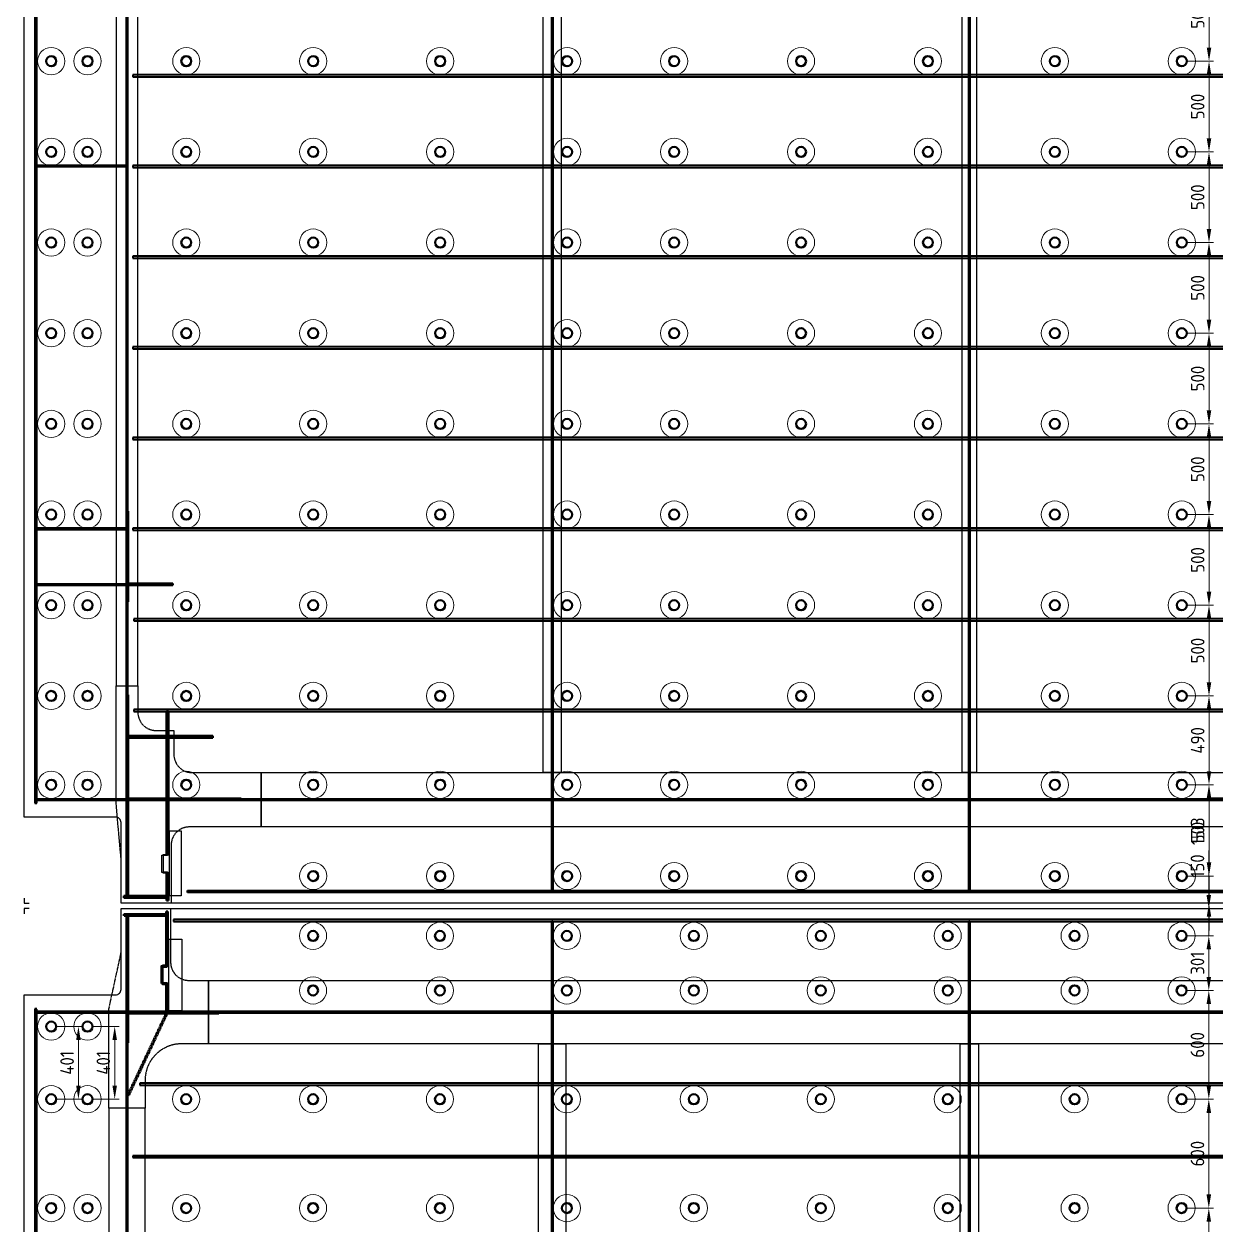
# Model space of a CAD drawing. Header units: millimetres. Extents: x -15442 to 12227, y -1071 to 35649.
# Drawn here: x -15292 to -8719, y 22660 to 29282 of the extents above; entities that cross this region are included whole.
import ezdxf

# ---------------------------------------------------------------- set-up
doc = ezdxf.new("R2010")
doc.units = ezdxf.units.MM
for name, pattern in [('AM_ISO02W050', [7.5, 6, -1.5]), ('AM_ISO08W050', [18, 12, -1.5, 3, -1.5]), ('AM_ISO09W050', [22.5, 12, -1.5, 3, -1.5, 3, -1.5])]:
    doc.linetypes.add(name, pattern=pattern)
for name, color, linetype, lineweight in [('Mechanical-AM_0', 7, 'Continuous', 40), ('Mechanical-AM_11', 3, 'AM_ISO09W050', 25), ('Mechanical-AM_3', 6, 'AM_ISO02W050', 35), ('Mechanical-AM_7', 4, 'AM_ISO08W050', 25), ('Mechanical-AM_9', 253, 'Continuous', 0)]:
    doc.layers.add(name, color=color, linetype=linetype, lineweight=lineweight)
doc.styles.get("Standard").update_dxf_attribs({"font": 'ISOCP.SHX'})
doc.dimstyles.new('AM_ISO', dxfattribs={"dimtxt": 3, "dimasz": 3, "dimexe": 1, "dimexo": 1, "dimgap": 1, "dimtad": 1, "dimdec": 0, "dimdsep": 46, "dimtxsty": 'Standard', "dimcen": 0, "dimclrd": 256, "dimclre": 256, "dimclrt": 2, "dimadec": 0, "dimazin": 2, "dimtp": 0.1, "dimtm": 0.1, "dimtfac": 0.71, "dimtdec": 0, "dimtmove": 0, "dimatfit": 3, "dimfxl": 1, "dimtzin": 0, "dimlwd": -1, "dimlwe": -1, "dimarcsym": 1})

# ---------------------------------------------------------------- blocks, each defined once
blk = doc.blocks.new('cover in closed box DN90xSCH40')
for points in [[(30, 51), (5, 51), (5, 45), (30, 45)], [(36, -48), (36, 48), (30, 48), (30, -48)], [(30, -45), (5, -45), (5, -51), (30, -51)]]:
    blk.add_lwpolyline(points, close=True)
for points in [[(5, 51), (2, 51), (5, 48)], [(30, 48), (30, 51), (33, 48)], [(5, -51), (5, -48), (2, -51)], [(30, -48), (30, -51), (33, -48)]]:
    blk.add_solid(points)
blk = doc.blocks.new('*D2038')
at = {"layer": 'Defpoints', "color": 0, "transparency": 16777216}
for p in [(-8907.1, 24584.2), (-8757.1, 24584.2), (-8907.1, 24434.2)]:
    blk.add_point(p, dxfattribs=at)
at = {"layer": 'Mechanical-AM_9', "transparency": 16777216}
for p, q in [((-8757.1, 24659.2), (-8757.1, 24904.3)), ((-8882.1, 24584.2), (-8732.1, 24584.2)), ((-8757.1, 24434.2), (-8757.1, 24584.2)), ((-8882.1, 24434.2), (-8732.1, 24434.2)), ((-8757.1, 24359.2), (-8757.1, 24284.2))]:
    blk.add_line(p, q, dxfattribs=at)
for points in [[(-8769.6, 24659.2), (-8744.6, 24659.2), (-8757.1, 24584.2)], [(-8769.6, 24359.2), (-8744.6, 24359.2), (-8757.1, 24434.2)]]:
    blk.add_solid(points, dxfattribs=at)
at = {"layer": 'Mechanical-AM_9', "color": 2, "transparency": 16777216, "insert": (-8819.6, 24819.3), "char_height": 75, "attachment_point": 5, "rotation": 90}
blk.add_mtext('150', dxfattribs=at)
blk = doc.blocks.new('*D2039')
at = {"layer": 'Defpoints', "color": 0, "transparency": 16777216}
for p in [(-8907.1, 25087.2), (-8757.1, 25087.2), (-8907.1, 24584.2)]:
    blk.add_point(p, dxfattribs=at)
at = {"layer": 'Mechanical-AM_9', "transparency": 16777216}
for p, q in [((-8882.1, 25087.2), (-8732.1, 25087.2)), ((-8757.1, 24659.2), (-8757.1, 25012.2)), ((-8882.1, 24584.2), (-8732.1, 24584.2))]:
    blk.add_line(p, q, dxfattribs=at)
for points in [[(-8769.6, 25012.2), (-8744.6, 25012.2), (-8757.1, 25087.2)], [(-8769.6, 24659.2), (-8744.6, 24659.2), (-8757.1, 24584.2)]]:
    blk.add_solid(points, dxfattribs=at)
at = {"layer": 'Mechanical-AM_9', "color": 2, "transparency": 16777216, "insert": (-8819.6, 24835.7), "char_height": 75, "attachment_point": 5, "rotation": 90}
blk.add_mtext('503', dxfattribs=at)
blk = doc.blocks.new('*D2040')
at = {"layer": 'Defpoints', "color": 0, "transparency": 16777216}
for p in [(-8907.1, 25577.2), (-8757.1, 25577.2), (-8907.1, 25087.2)]:
    blk.add_point(p, dxfattribs=at)
at = {"layer": 'Mechanical-AM_9', "transparency": 16777216}
for p, q in [((-8882.1, 25577.2), (-8732.1, 25577.2)), ((-8757.1, 25162.2), (-8757.1, 25502.2)), ((-8882.1, 25087.2), (-8732.1, 25087.2))]:
    blk.add_line(p, q, dxfattribs=at)
for points in [[(-8769.6, 25502.2), (-8744.6, 25502.2), (-8757.1, 25577.2)], [(-8769.6, 25162.2), (-8744.6, 25162.2), (-8757.1, 25087.2)]]:
    blk.add_solid(points, dxfattribs=at)
at = {"layer": 'Mechanical-AM_9', "color": 2, "transparency": 16777216, "insert": (-8819.6, 25332.2), "char_height": 75, "attachment_point": 5, "rotation": 90}
blk.add_mtext('490', dxfattribs=at)
blk = doc.blocks.new('*D2041')
at = {"layer": 'Defpoints', "color": 0, "transparency": 16777216}
for p in [(-8907.1, 26077.2), (-8757.1, 26077.2), (-8907.1, 25577.2)]:
    blk.add_point(p, dxfattribs=at)
at = {"layer": 'Mechanical-AM_9', "transparency": 16777216}
for p, q in [((-8882.1, 26077.2), (-8732.1, 26077.2)), ((-8757.1, 25652.2), (-8757.1, 26002.2)), ((-8882.1, 25577.2), (-8732.1, 25577.2))]:
    blk.add_line(p, q, dxfattribs=at)
for points in [[(-8769.6, 26002.2), (-8744.6, 26002.2), (-8757.1, 26077.2)], [(-8769.6, 25652.2), (-8744.6, 25652.2), (-8757.1, 25577.2)]]:
    blk.add_solid(points, dxfattribs=at)
at = {"layer": 'Mechanical-AM_9', "color": 2, "transparency": 16777216, "insert": (-8819.6, 25827.2), "char_height": 75, "attachment_point": 5, "rotation": 90}
blk.add_mtext('500', dxfattribs=at)
blk = doc.blocks.new('*D2042')
at = {"layer": 'Defpoints', "color": 0, "transparency": 16777216}
for p in [(-8907.1, 26577.2), (-8757.1, 26577.2), (-8907.1, 26077.2)]:
    blk.add_point(p, dxfattribs=at)
at = {"layer": 'Mechanical-AM_9', "transparency": 16777216}
for p, q in [((-8882.1, 26577.2), (-8732.1, 26577.2)), ((-8757.1, 26152.2), (-8757.1, 26502.2)), ((-8882.1, 26077.2), (-8732.1, 26077.2))]:
    blk.add_line(p, q, dxfattribs=at)
for points in [[(-8769.6, 26502.2), (-8744.6, 26502.2), (-8757.1, 26577.2)], [(-8769.6, 26152.2), (-8744.6, 26152.2), (-8757.1, 26077.2)]]:
    blk.add_solid(points, dxfattribs=at)
at = {"layer": 'Mechanical-AM_9', "color": 2, "transparency": 16777216, "insert": (-8819.6, 26327.2), "char_height": 75, "attachment_point": 5, "rotation": 90}
blk.add_mtext('500', dxfattribs=at)
blk = doc.blocks.new('*D2043')
at = {"layer": 'Defpoints', "color": 0, "transparency": 16777216}
for p in [(-8907.1, 27077.2), (-8757.1, 27077.2), (-8907.1, 26577.2)]:
    blk.add_point(p, dxfattribs=at)
at = {"layer": 'Mechanical-AM_9', "transparency": 16777216}
for p, q in [((-8882.1, 27077.2), (-8732.1, 27077.2)), ((-8757.1, 26652.2), (-8757.1, 27002.2)), ((-8882.1, 26577.2), (-8732.1, 26577.2))]:
    blk.add_line(p, q, dxfattribs=at)
for points in [[(-8769.6, 27002.2), (-8744.6, 27002.2), (-8757.1, 27077.2)], [(-8769.6, 26652.2), (-8744.6, 26652.2), (-8757.1, 26577.2)]]:
    blk.add_solid(points, dxfattribs=at)
at = {"layer": 'Mechanical-AM_9', "color": 2, "transparency": 16777216, "insert": (-8819.6, 26827.2), "char_height": 75, "attachment_point": 5, "rotation": 90}
blk.add_mtext('500', dxfattribs=at)
blk = doc.blocks.new('*D2044')
at = {"layer": 'Defpoints', "color": 0, "transparency": 16777216}
for p in [(-8907.1, 27577.2), (-8757.1, 27577.2), (-8907.1, 27077.2)]:
    blk.add_point(p, dxfattribs=at)
at = {"layer": 'Mechanical-AM_9', "transparency": 16777216}
for p, q in [((-8882.1, 27577.2), (-8732.1, 27577.2)), ((-8757.1, 27152.2), (-8757.1, 27502.2)), ((-8882.1, 27077.2), (-8732.1, 27077.2))]:
    blk.add_line(p, q, dxfattribs=at)
for points in [[(-8769.6, 27502.2), (-8744.6, 27502.2), (-8757.1, 27577.2)], [(-8769.6, 27152.2), (-8744.6, 27152.2), (-8757.1, 27077.2)]]:
    blk.add_solid(points, dxfattribs=at)
at = {"layer": 'Mechanical-AM_9', "color": 2, "transparency": 16777216, "insert": (-8819.6, 27327.2), "char_height": 75, "attachment_point": 5, "rotation": 90}
blk.add_mtext('500', dxfattribs=at)
blk = doc.blocks.new('*D2045')
at = {"layer": 'Defpoints', "color": 0, "transparency": 16777216}
for p in [(-8907.1, 28077.2), (-8757.1, 28077.2), (-8907.1, 27577.2)]:
    blk.add_point(p, dxfattribs=at)
at = {"layer": 'Mechanical-AM_9', "transparency": 16777216}
for p, q in [((-8882.1, 28077.2), (-8732.1, 28077.2)), ((-8757.1, 27652.2), (-8757.1, 28002.2)), ((-8882.1, 27577.2), (-8732.1, 27577.2))]:
    blk.add_line(p, q, dxfattribs=at)
for points in [[(-8769.6, 28002.2), (-8744.6, 28002.2), (-8757.1, 28077.2)], [(-8769.6, 27652.2), (-8744.6, 27652.2), (-8757.1, 27577.2)]]:
    blk.add_solid(points, dxfattribs=at)
at = {"layer": 'Mechanical-AM_9', "color": 2, "transparency": 16777216, "insert": (-8819.6, 27827.2), "char_height": 75, "attachment_point": 5, "rotation": 90}
blk.add_mtext('500', dxfattribs=at)
blk = doc.blocks.new('*D2046')
at = {"layer": 'Defpoints', "color": 0, "transparency": 16777216}
for p in [(-8907.1, 28577.2), (-8757.1, 28577.2), (-8907.1, 28077.2)]:
    blk.add_point(p, dxfattribs=at)
at = {"layer": 'Mechanical-AM_9', "transparency": 16777216}
for p, q in [((-8882.1, 28577.2), (-8732.1, 28577.2)), ((-8757.1, 28152.2), (-8757.1, 28502.2)), ((-8882.1, 28077.2), (-8732.1, 28077.2))]:
    blk.add_line(p, q, dxfattribs=at)
for points in [[(-8769.6, 28502.2), (-8744.6, 28502.2), (-8757.1, 28577.2)], [(-8769.6, 28152.2), (-8744.6, 28152.2), (-8757.1, 28077.2)]]:
    blk.add_solid(points, dxfattribs=at)
at = {"layer": 'Mechanical-AM_9', "color": 2, "transparency": 16777216, "insert": (-8819.6, 28327.2), "char_height": 75, "attachment_point": 5, "rotation": 90}
blk.add_mtext('500', dxfattribs=at)
blk = doc.blocks.new('*D2047')
at = {"layer": 'Defpoints', "color": 0, "transparency": 16777216}
for p in [(-8907.1, 29077.2), (-8757.1, 29077.2), (-8907.1, 28577.2)]:
    blk.add_point(p, dxfattribs=at)
at = {"layer": 'Mechanical-AM_9', "transparency": 16777216}
for p, q in [((-8882.1, 29077.2), (-8732.1, 29077.2)), ((-8757.1, 28652.2), (-8757.1, 29002.2)), ((-8882.1, 28577.2), (-8732.1, 28577.2))]:
    blk.add_line(p, q, dxfattribs=at)
for points in [[(-8769.6, 29002.2), (-8744.6, 29002.2), (-8757.1, 29077.2)], [(-8769.6, 28652.2), (-8744.6, 28652.2), (-8757.1, 28577.2)]]:
    blk.add_solid(points, dxfattribs=at)
at = {"layer": 'Mechanical-AM_9', "color": 2, "transparency": 16777216, "insert": (-8819.6, 28827.2), "char_height": 75, "attachment_point": 5, "rotation": 90}
blk.add_mtext('500', dxfattribs=at)
blk = doc.blocks.new('*D2048')
at = {"layer": 'Defpoints', "color": 0, "transparency": 16777216}
for p in [(-8907.1, 29577.2), (-8757.1, 29577.2), (-8907.1, 29077.2)]:
    blk.add_point(p, dxfattribs=at)
at = {"layer": 'Mechanical-AM_9', "transparency": 16777216}
for p, q in [((-8882.1, 29577.2), (-8732.1, 29577.2)), ((-8757.1, 29152.2), (-8757.1, 29502.2)), ((-8882.1, 29077.2), (-8732.1, 29077.2))]:
    blk.add_line(p, q, dxfattribs=at)
for points in [[(-8769.6, 29502.2), (-8744.6, 29502.2), (-8757.1, 29577.2)], [(-8769.6, 29152.2), (-8744.6, 29152.2), (-8757.1, 29077.2)]]:
    blk.add_solid(points, dxfattribs=at)
at = {"layer": 'Mechanical-AM_9', "color": 2, "transparency": 16777216, "insert": (-8819.6, 29327.2), "char_height": 75, "attachment_point": 5, "rotation": 90}
blk.add_mtext('500', dxfattribs=at)
blk = doc.blocks.new('*D2107')
at = {"layer": 'Defpoints', "color": 0, "transparency": 16777216}
for p in [(-8908.2, 22753.3), (-8758.2, 22753.3), (-8908.2, 22153.3)]:
    blk.add_point(p, dxfattribs=at)
at = {"layer": 'Mechanical-AM_9', "transparency": 16777216}
for p, q in [((-8883.2, 22753.3), (-8733.2, 22753.3)), ((-8758.2, 22228.3), (-8758.2, 22678.3)), ((-8883.2, 22153.3), (-8733.2, 22153.3))]:
    blk.add_line(p, q, dxfattribs=at)
for points in [[(-8770.7, 22678.3), (-8745.7, 22678.3), (-8758.2, 22753.3)], [(-8770.7, 22228.3), (-8745.7, 22228.3), (-8758.2, 22153.3)]]:
    blk.add_solid(points, dxfattribs=at)
at = {"layer": 'Mechanical-AM_9', "color": 2, "transparency": 16777216, "insert": (-8820.7, 22453.3), "char_height": 75, "attachment_point": 5, "rotation": 90}
blk.add_mtext('600', dxfattribs=at)
blk = doc.blocks.new('*D2108')
at = {"layer": 'Defpoints', "color": 0, "transparency": 16777216}
for p in [(-8908.2, 23353.3), (-8758.2, 23353.3), (-8908.2, 22753.3)]:
    blk.add_point(p, dxfattribs=at)
at = {"layer": 'Mechanical-AM_9', "transparency": 16777216}
for p, q in [((-8883.2, 23353.3), (-8733.2, 23353.3)), ((-8758.2, 22828.3), (-8758.2, 23278.3)), ((-8883.2, 22753.3), (-8733.2, 22753.3))]:
    blk.add_line(p, q, dxfattribs=at)
for points in [[(-8770.7, 23278.3), (-8745.7, 23278.3), (-8758.2, 23353.3)], [(-8770.7, 22828.3), (-8745.7, 22828.3), (-8758.2, 22753.3)]]:
    blk.add_solid(points, dxfattribs=at)
at = {"layer": 'Mechanical-AM_9', "color": 2, "transparency": 16777216, "insert": (-8820.7, 23053.3), "char_height": 75, "attachment_point": 5, "rotation": 90}
blk.add_mtext('600', dxfattribs=at)
blk = doc.blocks.new('*D2109')
at = {"layer": 'Defpoints', "color": 0, "transparency": 16777216}
for p in [(-8908.2, 23953.3), (-8758.2, 23953.3), (-8908.2, 23353.3)]:
    blk.add_point(p, dxfattribs=at)
at = {"layer": 'Mechanical-AM_9', "transparency": 16777216}
for p, q in [((-8883.2, 23953.3), (-8733.2, 23953.3)), ((-8758.2, 23428.3), (-8758.2, 23878.3)), ((-8883.2, 23353.3), (-8733.2, 23353.3))]:
    blk.add_line(p, q, dxfattribs=at)
for points in [[(-8770.7, 23878.3), (-8745.7, 23878.3), (-8758.2, 23953.3)], [(-8770.7, 23428.3), (-8745.7, 23428.3), (-8758.2, 23353.3)]]:
    blk.add_solid(points, dxfattribs=at)
at = {"layer": 'Mechanical-AM_9', "color": 2, "transparency": 16777216, "insert": (-8820.7, 23653.3), "char_height": 75, "attachment_point": 5, "rotation": 90}
blk.add_mtext('600', dxfattribs=at)
blk = doc.blocks.new('*D2110')
at = {"layer": 'Defpoints', "color": 0, "transparency": 16777216}
for p in [(-8908.2, 24254.2), (-8758.2, 24254.2), (-8908.2, 23953.3)]:
    blk.add_point(p, dxfattribs=at)
at = {"layer": 'Mechanical-AM_9', "transparency": 16777216}
for p, q in [((-8883.2, 24254.2), (-8733.2, 24254.2)), ((-8758.2, 24028.3), (-8758.2, 24179.2)), ((-8883.2, 23953.3), (-8733.2, 23953.3))]:
    blk.add_line(p, q, dxfattribs=at)
for points in [[(-8770.7, 24179.2), (-8745.7, 24179.2), (-8758.2, 24254.2)], [(-8770.7, 24028.3), (-8745.7, 24028.3), (-8758.2, 23953.3)]]:
    blk.add_solid(points, dxfattribs=at)
at = {"layer": 'Mechanical-AM_9', "color": 2, "transparency": 16777216, "insert": (-8820.7, 24103.8), "char_height": 75, "attachment_point": 5, "rotation": 90}
blk.add_mtext('301', dxfattribs=at)
blk = doc.blocks.new('*D2111')
at = {"layer": 'Defpoints', "color": 0, "transparency": 16777216}
for p in [(-8908.2, 24404.2), (-8758.2, 24404.2), (-8908.2, 24254.2)]:
    blk.add_point(p, dxfattribs=at)
at = {"layer": 'Mechanical-AM_9', "transparency": 16777216}
for p, q in [((-8758.2, 24479.2), (-8758.2, 24724.3)), ((-8883.2, 24404.2), (-8733.2, 24404.2)), ((-8758.2, 24254.2), (-8758.2, 24404.2)), ((-8883.2, 24254.2), (-8733.2, 24254.2)), ((-8758.2, 24179.2), (-8758.2, 24104.2))]:
    blk.add_line(p, q, dxfattribs=at)
for points in [[(-8770.7, 24479.2), (-8745.7, 24479.2), (-8758.2, 24404.2)], [(-8770.7, 24179.2), (-8745.7, 24179.2), (-8758.2, 24254.2)]]:
    blk.add_solid(points, dxfattribs=at)
at = {"layer": 'Mechanical-AM_9', "color": 2, "transparency": 16777216, "insert": (-8820.7, 24639.3), "char_height": 75, "attachment_point": 5, "rotation": 90}
blk.add_mtext('150', dxfattribs=at)
blk = doc.blocks.new('*D2117')
at = {"layer": 'Defpoints', "color": 0, "transparency": 16777216}
for p in [(-15142.1, 23754.2), (-14992.1, 23754.2), (-15142.1, 23353.3)]:
    blk.add_point(p, dxfattribs=at)
at = {"layer": 'Mechanical-AM_9', "transparency": 16777216}
for p, q in [((-15117.1, 23754.2), (-14967.1, 23754.2)), ((-14992.1, 23428.3), (-14992.1, 23679.2)), ((-15117.1, 23353.3), (-14967.1, 23353.3))]:
    blk.add_line(p, q, dxfattribs=at)
for points in [[(-15004.6, 23679.2), (-14979.6, 23679.2), (-14992.1, 23754.2)], [(-15004.6, 23428.3), (-14979.6, 23428.3), (-14992.1, 23353.3)]]:
    blk.add_solid(points, dxfattribs=at)
at = {"layer": 'Mechanical-AM_9', "color": 2, "transparency": 16777216, "insert": (-15054.6, 23553.8), "char_height": 75, "attachment_point": 5, "rotation": 90}
blk.add_mtext('401', dxfattribs=at)
blk = doc.blocks.new('*D2119')
at = {"layer": 'Defpoints', "color": 0, "transparency": 16777216}
for p in [(-14942.1, 23754.2), (-14792.1, 23754.2), (-14942.1, 23353.3)]:
    blk.add_point(p, dxfattribs=at)
at = {"layer": 'Mechanical-AM_9', "transparency": 16777216}
for p, q in [((-14917.1, 23754.2), (-14767.1, 23754.2)), ((-14792.1, 23428.3), (-14792.1, 23679.2)), ((-14917.1, 23353.3), (-14767.1, 23353.3))]:
    blk.add_line(p, q, dxfattribs=at)
for points in [[(-14804.6, 23679.2), (-14779.6, 23679.2), (-14792.1, 23754.2)], [(-14804.6, 23428.3), (-14779.6, 23428.3), (-14792.1, 23353.3)]]:
    blk.add_solid(points, dxfattribs=at)
at = {"layer": 'Mechanical-AM_9', "color": 2, "transparency": 16777216, "insert": (-14854.6, 23553.8), "char_height": 75, "attachment_point": 5, "rotation": 90}
blk.add_mtext('401', dxfattribs=at)
blk = doc.blocks.new('PNL_01_2_1_L.H_4', base_point=(-15292.1, 24434.2))
for centre in [(-15142.1, 29077.2), (-14942.1, 29077.2), (-14397.1, 29077.2), (-13697.1, 29077.2), (-12997.1, 29077.2), (-12297.1, 29077.2), (-11707.1, 29077.2), (-11007.1, 29077.2), (-10307.1, 29077.2), (-9607.1, 29077.2), (-8907.1, 29077.2), (-15142.1, 28577.2), (-14942.1, 28577.2), (-14397.1, 28577.2), (-13697.1, 28577.2), (-12997.1, 28577.2), (-12297.1, 28577.2), (-11707.1, 28577.2), (-11007.1, 28577.2), (-10307.1, 28577.2), (-9607.1, 28577.2), (-8907.1, 28577.2), (-15142.1, 28077.2), (-14942.1, 28077.2), (-14397.1, 28077.2), (-13697.1, 28077.2), (-12997.1, 28077.2), (-12297.1, 28077.2), (-11707.1, 28077.2), (-11007.1, 28077.2), (-10307.1, 28077.2), (-9607.1, 28077.2), (-8907.1, 28077.2), (-15142.1, 27577.2), (-14942.1, 27577.2), (-14397.1, 27577.2), (-13697.1, 27577.2), (-12997.1, 27577.2), (-12297.1, 27577.2), (-11707.1, 27577.2), (-11007.1, 27577.2), (-10307.1, 27577.2), (-9607.1, 27577.2), (-8907.1, 27577.2), (-15142.1, 27077.2), (-14942.1, 27077.2), (-14397.1, 27077.2), (-13697.1, 27077.2), (-12997.1, 27077.2), (-12297.1, 27077.2), (-11707.1, 27077.2), (-11007.1, 27077.2), (-10307.1, 27077.2), (-9607.1, 27077.2), (-8907.1, 27077.2), (-15142.1, 26577.2), (-14942.1, 26577.2), (-14397.1, 26577.2), (-13697.1, 26577.2), (-12997.1, 26577.2), (-12297.1, 26577.2), (-11707.1, 26577.2), (-11007.1, 26577.2), (-10307.1, 26577.2), (-9607.1, 26577.2), (-8907.1, 26577.2), (-15142.1, 26077.2), (-14942.1, 26077.2), (-14397.1, 26077.2), (-13697.1, 26077.2), (-12997.1, 26077.2), (-12297.1, 26077.2), (-11707.1, 26077.2), (-11007.1, 26077.2), (-10307.1, 26077.2), (-9607.1, 26077.2), (-8907.1, 26077.2), (-15142.1, 25577.2), (-14942.1, 25577.2), (-14397.1, 25577.2), (-13697.1, 25577.2), (-12997.1, 25577.2), (-12297.1, 25577.2), (-11707.1, 25577.2), (-11007.1, 25577.2), (-10307.1, 25577.2), (-9607.1, 25577.2), (-8907.1, 25577.2), (-15142.1, 25087.2), (-14942.1, 25087.2), (-14397.1, 25087.2), (-13697.1, 25087.2), (-12997.1, 25087.2), (-12297.1, 25087.2), (-11707.1, 25087.2), (-11007.1, 25087.2), (-10307.1, 25087.2), (-9607.1, 25087.2), (-8907.1, 25087.2), (-13697.1, 24584.2), (-12997.1, 24584.2), (-12297.1, 24584.2), (-11707.1, 24584.2), (-11007.1, 24584.2), (-10307.1, 24584.2), (-9607.1, 24584.2), (-8907.1, 24584.2)]:
    blk.add_circle(centre, 27.5)
at = {"layer": 'Mechanical-AM_9'}
for centre in [(-15142.1, 29077.2), (-14942.1, 29077.2), (-14397.1, 29077.2), (-13697.1, 29077.2), (-12997.1, 29077.2), (-12297.1, 29077.2), (-11707.1, 29077.2), (-11007.1, 29077.2), (-10307.1, 29077.2), (-9607.1, 29077.2), (-8907.1, 29077.2), (-15142.1, 28577.2), (-14942.1, 28577.2), (-14397.1, 28577.2), (-13697.1, 28577.2), (-12997.1, 28577.2), (-12297.1, 28577.2), (-11707.1, 28577.2), (-11007.1, 28577.2), (-10307.1, 28577.2), (-9607.1, 28577.2), (-8907.1, 28577.2), (-15142.1, 28077.2), (-14942.1, 28077.2), (-14397.1, 28077.2), (-13697.1, 28077.2), (-12997.1, 28077.2), (-12297.1, 28077.2), (-11707.1, 28077.2), (-11007.1, 28077.2), (-10307.1, 28077.2), (-9607.1, 28077.2), (-8907.1, 28077.2), (-15142.1, 27577.2), (-14942.1, 27577.2), (-14397.1, 27577.2), (-13697.1, 27577.2), (-12997.1, 27577.2), (-12297.1, 27577.2), (-11707.1, 27577.2), (-11007.1, 27577.2), (-10307.1, 27577.2), (-9607.1, 27577.2), (-8907.1, 27577.2), (-15142.1, 27077.2), (-14942.1, 27077.2), (-14397.1, 27077.2), (-13697.1, 27077.2), (-12997.1, 27077.2), (-12297.1, 27077.2), (-11707.1, 27077.2), (-11007.1, 27077.2), (-10307.1, 27077.2), (-9607.1, 27077.2), (-8907.1, 27077.2), (-15142.1, 26577.2), (-14942.1, 26577.2), (-14397.1, 26577.2), (-13697.1, 26577.2), (-12997.1, 26577.2), (-12297.1, 26577.2), (-11707.1, 26577.2), (-11007.1, 26577.2), (-10307.1, 26577.2), (-9607.1, 26577.2), (-8907.1, 26577.2), (-15142.1, 26077.2), (-14942.1, 26077.2), (-14397.1, 26077.2), (-13697.1, 26077.2), (-12997.1, 26077.2), (-12297.1, 26077.2), (-11707.1, 26077.2), (-11007.1, 26077.2), (-10307.1, 26077.2), (-9607.1, 26077.2), (-8907.1, 26077.2), (-15142.1, 25577.2), (-14942.1, 25577.2), (-14397.1, 25577.2), (-13697.1, 25577.2), (-12997.1, 25577.2), (-12297.1, 25577.2), (-11707.1, 25577.2), (-11007.1, 25577.2), (-10307.1, 25577.2), (-9607.1, 25577.2), (-8907.1, 25577.2), (-15142.1, 25087.2), (-14942.1, 25087.2), (-14397.1, 25087.2), (-13697.1, 25087.2), (-12997.1, 25087.2), (-12297.1, 25087.2), (-11707.1, 25087.2), (-11007.1, 25087.2), (-10307.1, 25087.2), (-9607.1, 25087.2), (-8907.1, 25087.2), (-13697.1, 24584.2), (-12997.1, 24584.2), (-12297.1, 24584.2), (-11707.1, 24584.2), (-11007.1, 24584.2), (-10307.1, 24584.2), (-9607.1, 24584.2), (-8907.1, 24584.2)]:
    blk.add_circle(centre, 75, dxfattribs=at)
for p1, p2, picture, middle in [((-8907.1, 29077.2), (-8907.1, 29577.2), '*D2048', (-8819.6, 29327.2)), ((-8907.1, 28577.2), (-8907.1, 29077.2), '*D2047', (-8819.6, 28827.2)), ((-8907.1, 28077.2), (-8907.1, 28577.2), '*D2046', (-8819.6, 28327.2)), ((-8907.1, 27577.2), (-8907.1, 28077.2), '*D2045', (-8819.6, 27827.2)), ((-8907.1, 27077.2), (-8907.1, 27577.2), '*D2044', (-8819.6, 27327.2)), ((-8907.1, 26577.2), (-8907.1, 27077.2), '*D2043', (-8819.6, 26827.2)), ((-8907.1, 26077.2), (-8907.1, 26577.2), '*D2042', (-8819.6, 26327.2)), ((-8907.1, 25577.2), (-8907.1, 26077.2), '*D2041', (-8819.6, 25827.2)), ((-8907.1, 25087.2), (-8907.1, 25577.2), '*D2040', (-8819.6, 25332.2)), ((-8907.1, 24584.2), (-8907.1, 25087.2), '*D2039', (-8819.6, 24835.7)), ((-8907.1, 24434.2), (-8907.1, 24584.2), '*D2038', (-8819.6, 24819.3))]:
    dim = blk.add_aligned_dim(p1=p1, p2=p2, distance=-150, dimstyle='AM_ISO', override={"dimscale": 25}, dxfattribs=at)
    dim.commit()
    dim.dimension.update_dxf_attribs({"geometry": picture, "text_midpoint": middle})
blk = doc.blocks.new('PNL_01_2_2_L.H_4', base_point=(-15292.1, 10174.2))
for centre in [(-13698.2, 24254.2), (-12998.2, 24254.2), (-12298.2, 24254.2), (-11598.2, 24254.2), (-10898.2, 24254.2), (-10198.2, 24254.2), (-9498.2, 24254.2), (-8908.2, 24254.2), (-13698.2, 23953.3), (-12998.2, 23953.3), (-12298.2, 23953.3), (-11598.2, 23953.3), (-10898.2, 23953.3), (-10198.2, 23953.3), (-9498.2, 23953.3), (-8908.2, 23953.3), (-14398.2, 23353.3), (-13698.2, 23353.3), (-12998.2, 23353.3), (-12298.2, 23353.3), (-11598.2, 23353.3), (-10898.2, 23353.3), (-10198.2, 23353.3), (-9498.2, 23353.3), (-8908.2, 23353.3), (-15142.1, 22753.3), (-14942.1, 22753.3), (-14398.2, 22753.3), (-13698.2, 22753.3), (-12998.2, 22753.3), (-12298.2, 22753.3), (-11598.2, 22753.3), (-10898.2, 22753.3), (-10198.2, 22753.3), (-9498.2, 22753.3), (-8908.2, 22753.3)]:
    blk.add_circle(centre, 27.5)
at = {"color": 4}
for centre in [(-15142.1, 23754.2), (-14942.1, 23754.2), (-15142.1, 23353.3), (-14942.1, 23353.3)]:
    blk.add_circle(centre, 27.5, dxfattribs=at)
at = {"layer": 'Mechanical-AM_9'}
for centre in [(-13698.2, 24254.2), (-12998.2, 24254.2), (-12298.2, 24254.2), (-11598.2, 24254.2), (-10898.2, 24254.2), (-10198.2, 24254.2), (-9498.2, 24254.2), (-8908.2, 24254.2), (-13698.2, 23953.3), (-12998.2, 23953.3), (-12298.2, 23953.3), (-11598.2, 23953.3), (-10898.2, 23953.3), (-10198.2, 23953.3), (-9498.2, 23953.3), (-8908.2, 23953.3), (-15142.1, 23754.2), (-14942.1, 23754.2), (-15142.1, 23353.3), (-14942.1, 23353.3), (-14398.2, 23353.3), (-13698.2, 23353.3), (-12998.2, 23353.3), (-12298.2, 23353.3), (-11598.2, 23353.3), (-10898.2, 23353.3), (-10198.2, 23353.3), (-9498.2, 23353.3), (-8908.2, 23353.3), (-15142.1, 22753.3), (-14942.1, 22753.3), (-14398.2, 22753.3), (-13698.2, 22753.3), (-12998.2, 22753.3), (-12298.2, 22753.3), (-11598.2, 22753.3), (-10898.2, 22753.3), (-10198.2, 22753.3), (-9498.2, 22753.3), (-8908.2, 22753.3)]:
    blk.add_circle(centre, 75, dxfattribs=at)
for p1, p2, picture, middle in [((-8908.2, 24254.2), (-8908.2, 24404.2), '*D2111', (-8820.7, 24639.3)), ((-8908.2, 23953.3), (-8908.2, 24254.2), '*D2110', (-8820.7, 24103.8)), ((-8908.2, 23353.3), (-8908.2, 23953.3), '*D2109', (-8820.7, 23653.3)), ((-15142.1, 23353.3), (-15142.1, 23754.2), '*D2117', (-15054.6, 23553.8)), ((-14942.1, 23353.3), (-14942.1, 23754.2), '*D2119', (-14854.6, 23553.8)), ((-8908.2, 22753.3), (-8908.2, 23353.3), '*D2108', (-8820.7, 23053.3)), ((-8908.2, 22153.3), (-8908.2, 22753.3), '*D2107', (-8820.7, 22453.3))]:
    dim = blk.add_aligned_dim(p1=p1, p2=p2, distance=-150, dimstyle='AM_ISO', override={"dimscale": 25}, dxfattribs=at)
    dim.commit()
    dim.dimension.update_dxf_attribs({"geometry": picture, "text_midpoint": middle})

msp = doc.modelspace()

# ---------------------------------------------------------------- linework, layer by layer
msp.add_lwpolyline([(-3107.1, 24434.2), (-14757.1, 24434.2), (-14757.1, 24879.2, 0.414214), (-14787.1, 24909.2), (-15292.1, 24909.2), (-15292.1, 35379.2), (-14918.1, 35379.2, 0.414214), (-14888.1, 35409.2), (-14888.1, 35649.2), (-14631.1, 35649.2, -0.414214), (-14561.1, 35579.2), (-14561.1, 35460.2, 0.414214), (-14531.1, 35430.2), (-12729.1, 35430.2), (-12569.1, 35379.2), (-11928.1, 35379.2), (-11863.1, 35395.2), (-9163.1, 35395.2), (-9098.1, 35379.2), (-8457.1, 35379.2)], format="xyb")
for points in [[(-14490.6, 24834.2), (-14425.6, 24834.2), (-14425.6, 24474.2), (-14490.6, 24474.2)], [(-14493.6, 24236.7), (-14422.6, 24236.7), (-14422.6, 23841.7), (-14493.6, 23841.7)]]:
    msp.add_lwpolyline(points, close=True)
msp.add_lwpolyline([(-14757.1, 24404.2), (-3107.1, 24404.2), (-3107.1, 23959.2, 0.414214), (-3077.1, 23929.2), (-2522.1, 23929.2), (-2522.1, 10389.2), (-3077.1, 10389.2, 0.414214), (-3107.1, 10359.2), (-3107.1, 10174.2), (-14757.1, 10174.2), (-14757.1, 10359.2, 0.414214), (-14787.1, 10389.2), (-15292.1, 10389.2), (-15292.1, 23929.2), (-14787.1, 23929.2, 0.414214), (-14757.1, 23959.2)], format="xyb", close=True)
at = {"layer": 'Mechanical-AM_0', "linetype": 'AM_ISO02W050'}
for points in [[(-12382.1, 35093.7), (-12376.1, 35093.7), (-12376.1, 25007.7), (-12382.1, 25007.7)], [(-10082.1, 35093.7), (-10076.1, 35093.7), (-10076.1, 25007.7), (-10082.1, 25007.7)], [(-14727.1, 34924.7), (-14721.1, 34924.7), (-14721.1, 26595.2), (-14727.1, 26595.2)], [(-15222.1, 28501.7), (-14727.1, 28501.7), (-14727.1, 28495.7), (-15222.1, 28495.7)], [(-14727.1, 26095.3), (-14717.1, 26095.3), (-14717.1, 26595.2), (-14727.1, 26595.2)], [(-15222.1, 26495.7), (-14727.1, 26495.7), (-14727.1, 26501.7), (-15222.1, 26501.7)], [(-15222.1, 26187.7), (-14727.1, 26187.7), (-14727.1, 26193.7), (-15222.1, 26193.7)], [(-14472.1, 26187.7), (-14717.1, 26187.7), (-14717.1, 26197.7), (-14472.1, 26197.7)], [(-14727.1, 26095.3), (-14721.1, 26095.3), (-14721.1, 25583.7), (-14727.1, 25583.7)], [(-14727.1, 24474.2), (-14717.1, 24474.2), (-14717.1, 25583.7), (-14727.1, 25583.7)], [(-14495.6, 25011.7), (-14505.6, 25011.7), (-14505.6, 25491.7), (-14495.6, 25491.7)], [(-14505.6, 25346.7), (-14717.1, 25346.7), (-14717.1, 25356.7), (-14505.6, 25356.7)], [(-14250.6, 25356.7), (-14495.6, 25356.7), (-14495.6, 25346.7), (-14250.6, 25346.7)], [(-14727.1, 25007.7), (-15222.1, 25007.7), (-15222.1, 25001.7), (-14727.1, 25001.7)], [(-14095.1, 25011.7), (-14717.1, 25011.7), (-14717.1, 25001.7), (-14095.1, 25001.7)], [(-14505.6, 25001.7), (-14495.6, 25001.7), (-14495.6, 24702.7), (-14505.6, 24702.7)], [(-14095.1, 25001.7), (-8767.1, 25001.7), (-8767.1, 25007.7), (-14095.1, 25007.7)], [(-12382.1, 25001.7), (-12376.1, 25001.7), (-12376.1, 24504.2), (-12382.1, 24504.2)], [(-10082.1, 25001.7), (-10076.1, 25001.7), (-10076.1, 24504.2), (-10082.1, 24504.2)], [(-8767.1, 25011.7), (-7717.1, 25011.7), (-7717.1, 25001.7), (-8767.1, 25001.7)], [(-14505.6, 24449.2), (-14495.6, 24449.2), (-14495.6, 24600.7), (-14505.6, 24600.7)], [(-14505.6, 24474.2), (-14742.1, 24474.2), (-14742.1, 24464.2), (-14505.6, 24464.2)], [(-14742.1, 24374.2), (-14508.6, 24374.2), (-14508.6, 24364.2), (-14742.1, 24364.2)], [(-14508.6, 24090.2), (-14508.6, 24389.2), (-14498.6, 24389.2), (-14498.6, 24090.2)], [(-14727.1, 24364.2), (-14717.1, 24364.2), (-14717.1, 23664.2), (-14727.1, 23664.2)], [(-12382.1, 24334.2), (-12376.1, 24334.2), (-12376.1, 23836.7), (-12382.1, 23836.7)], [(-10082.1, 24334.2), (-10076.1, 24334.2), (-10076.1, 23836.7), (-10082.1, 23836.7)], [(-14498.6, 23988.2), (-14498.6, 23836.7), (-14508.6, 23836.7), (-14508.6, 23988.2)], [(-14727.1, 23836.7), (-15222.1, 23836.7), (-15222.1, 23830.7), (-14727.1, 23830.7)], [(-14503.2, 23824.2), (-14715.7, 23371.6), (-14721.1, 23374.1), (-14508.6, 23826.7)], [(-14217.1, 23836.7), (-14717.1, 23836.7), (-14717.1, 23826.7), (-14217.1, 23826.7)], [(-14217.1, 23836.7), (-8517.1, 23836.7), (-8517.1, 23830.7), (-14217.1, 23830.7)], [(-12382.1, 23830.7), (-12376.1, 23830.7), (-12376.1, 10747.7), (-12382.1, 10747.7)], [(-10082.1, 23830.7), (-10076.1, 23830.7), (-10076.1, 10747.7), (-10082.1, 10747.7)], [(-14727.1, 23664.2), (-14721.1, 23664.2), (-14721.1, 10914.2), (-14727.1, 10914.2)]]:
    msp.add_lwpolyline(points, close=True, dxfattribs=at)
at = {"layer": 'Mechanical-AM_11', "color": 3}
for points in [[(-12329.1, 25154.7), (-12429.1, 25154.7), (-12429.1, 34946.7), (-12329.1, 34946.7)], [(-10039.1, 25154.7), (-10119.1, 25154.7), (-10119.1, 34946.7), (-10039.1, 34946.7)], [(-14664.1, 34544.7), (-14784.1, 34544.7), (-14784.1, 25633.7), (-14664.1, 25633.7)], [(-13984, 25154.7), (-3880.2, 25154.7), (-3880.2, 24854.7), (-13984, 24854.7)], [(-8327.1, 23658.7), (-14274.6, 23658.7), (-14274.6, 24008.7), (-8327.1, 24008.7), (-8157.1, 24063.7), (-8157.1, 24063.7), (-8157.1, 24063.7), (-8157.1, 24063.7), (-6048.2, 24063.7), (-6048.2, 24063.7), (-5878.2, 24008.7), (-3589.6, 24008.7), (-3589.6, 23658.7), (-5878.2, 23658.7), (-6048.2, 23713.7), (-6048.2, 23713.7), (-6048.2, 23713.7), (-8157.1, 23713.7), (-8157.1, 23713.7), (-8157.1, 23713.7)], [(-12304.1, 10919.7), (-12454.1, 10919.7), (-12454.1, 23658.7), (-12304.1, 23658.7)], [(-10029.1, 10919.7), (-10129.1, 10919.7), (-10129.1, 23658.7), (-10029.1, 23658.7)], [(-14624.1, 23303.7), (-14824.1, 23303.7), (-14824.1, 12374), (-14624.1, 12374)]]:
    msp.add_lwpolyline(points, close=True, dxfattribs=at)
for points in [[(-13984, 24854.7), (-14380.6, 24854.7, 0.414214), (-14480.6, 24754.7), (-14480.6, 24434.2), (-14757.1, 24434.2), (-14757.1, 24679.2), (-14784.1, 24986.7), (-14784.1, 25633.7), (-14664.1, 25633.7), (-14664.1, 25486.7, 0.414214), (-14564.1, 25386.7), (-14465.6, 25386.7), (-14465.6, 25254.7, 0.414214), (-14365.6, 25154.7), (-13984, 25154.7)], [(-14483.6, 24404.2), (-14483.6, 24108.7, 0.414214), (-14383.6, 24008.7), (-14274.6, 24008.7), (-14274.6, 23658.7), (-14424.1, 23658.7, 0.414214), (-14624.1, 23458.7), (-14624.1, 23303.7), (-14824.1, 23303.7), (-14824.1, 23851.7), (-14759.4, 24148.3, 0.053748), (-14757.1, 24169.6), (-14757.1, 24404.2)]]:
    msp.add_lwpolyline(points, format="xyb", close=True, dxfattribs=at)
at = {"layer": 'Mechanical-AM_3', "color": 30, "linetype": 'AM_ISO02W050'}
for points in [[(-15222.1, 24986.7), (-15222.1, 35334.2), (-15232.1, 35334.2), (-15232.1, 24986.7)], [(-3173.1, 29001.7), (-14691.1, 29001.7), (-14691.1, 28991.7), (-3173.1, 28991.7)], [(-3173.1, 28501.7), (-14691.1, 28501.7), (-14691.1, 28491.7), (-3173.1, 28491.7)], [(-3173.1, 28001.7), (-14691.1, 28001.7), (-14691.1, 27991.7), (-3173.1, 27991.7)], [(-3173.1, 27501.7), (-14691.1, 27501.7), (-14691.1, 27491.7), (-3173.1, 27491.7)], [(-3173.1, 27001.7), (-14691.1, 27001.7), (-14691.1, 26991.7), (-3173.1, 26991.7)], [(-3173.1, 26501.7), (-14691.1, 26501.7), (-14691.1, 26491.7), (-3173.1, 26491.7)], [(-7862.1, 26001.7), (-14687.1, 26001.7), (-14687.1, 25991.7), (-7862.1, 25991.7)], [(-3177.1, 25501.7), (-14687.1, 25501.7), (-14687.1, 25491.7), (-3177.1, 25491.7)], [(-14390.6, 24504.2), (-3473.6, 24504.2), (-3473.6, 24494.2), (-14390.6, 24494.2)], [(-3395.6, 24344.2), (-14468.6, 24344.2), (-14468.6, 24334.2), (-3395.6, 24334.2)], [(-15222.1, 10434.2), (-15222.1, 23851.7), (-15232.1, 23851.7), (-15232.1, 10434.2)], [(-3211.5, 23441.7), (-14652.7, 23441.7), (-14652.7, 23431.7), (-3211.5, 23431.7)], [(-3173.1, 23041.7), (-14691.1, 23041.7), (-14691.1, 23031.7), (-3173.1, 23031.7)]]:
    msp.add_lwpolyline(points, close=True, dxfattribs=at)
at = {"layer": 'Mechanical-AM_7'}
for points in [[(-15292.1, 24462.8), (-15292.1, 24434.2), (-15264.1, 24434.2)], [(-15263.5, 24404.2), (-15292.1, 24404.2), (-15292.1, 24376.3)]]:
    msp.add_lwpolyline(points, dxfattribs=at)

# ---------------------------------------------------------------- block references
at = {"xscale": -1}
msp.add_blockref('cover in closed box DN90xSCH40', (-14495.6, 24651.7), dxfattribs=at)
at = {"layer": 'Mechanical-AM_0'}
for name, p in [('PNL_01_2_1_L.H_4', (-15292.1, 24434.2)), ('PNL_01_2_2_L.H_4', (-15292.1, 10174.2))]:
    msp.add_blockref(name, p, dxfattribs=at)
at = {"layer": 'Mechanical-AM_0', "linetype": 'AM_ISO02W050', "xscale": -1}
msp.add_blockref('cover in closed box DN90xSCH40', (-14498.6, 24039.2), dxfattribs=at)

doc.saveas('drawing.dxf')
